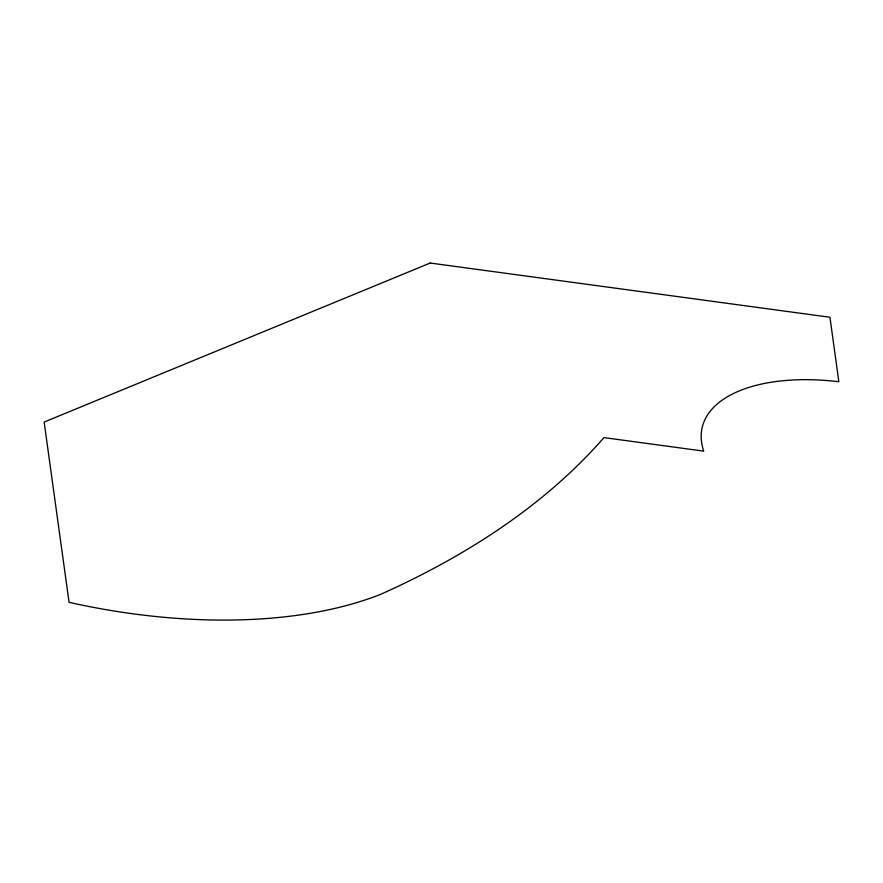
<?xml version="1.0" encoding="UTF-8"?>
<svg xmlns="http://www.w3.org/2000/svg" width="883" height="883" viewBox="0 0 883 883"><rect width="100%" height="100%" fill="white"/><g stroke="black" fill="none" stroke-linecap="round" stroke-linejoin="round"><path stroke-width="1.32" d="M430.198 263.035L44.15 422.063L69.062 602.327A378.564 187.56 13.1 0 0 380.772 594.281A1402.049 694.656 13.1 0 0 603.939 437.604L703.729 451.136A156.048 77.318 13.1 0 1 838.85 381.754L829.943 317.262L430.198 263.035"/></g></svg>
